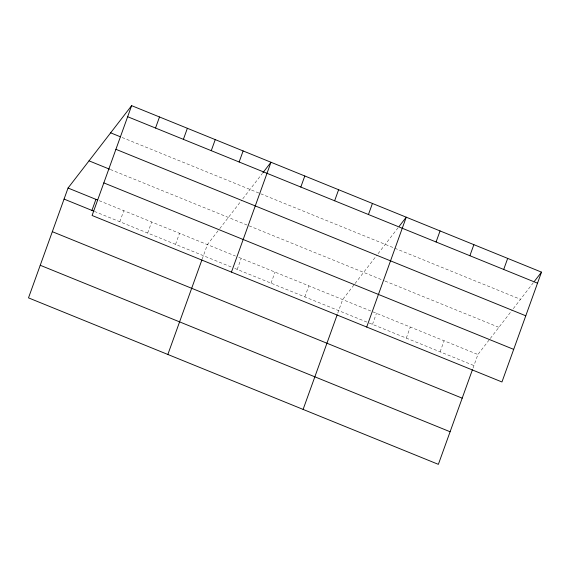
<?xml version="1.0" encoding="UTF-8"?>
<svg xmlns="http://www.w3.org/2000/svg" width="570" height="570" viewBox="0 0 570 570"><rect width="100%" height="100%" fill="white"/><g stroke="black" fill="none" stroke-linecap="round" stroke-linejoin="round"><path stroke-width="0.43" stroke-dasharray="2.85 2.14" d="M119.807 221.73L123.79 210.672M147.673 233.052L151.656 221.987M175.546 244.373L179.529 233.308M202.215 259.036L207.402 244.63L219.236 229.297M237.234 269.425L241.217 258.367M271.042 283.162L275.025 272.097M304.857 296.899L308.84 285.834M337.768 313.137L342.656 299.571L354.49 284.238M372.488 324.366L376.471 313.308M406.303 338.103L410.286 327.038M440.111 351.833L444.094 340.774M473.029 368.078L477.909 354.512L489.751 339.171M219.778 228.599L241.766 200.106M242.799 198.773L262.378 173.408M355.032 283.539L377.026 255.046M378.053 253.714L398.715 226.953M490.286 338.473L512.28 309.987M513.306 308.655L534.503 281.195M122.13 137.498L259.899 193.458M260.725 193.793L520.517 299.314M110.345 169.497L384.258 280.761M385.085 281.096L498.893 327.322M99.194 200.683L235.439 256.023M238.737 257.362L477.909 354.512M94.392 211.406L231.456 267.081M234.755 268.42L368.363 322.691M369.189 323.026L473.926 365.57"/><path stroke-width="0.85" d="M131.634 105.65L92.091 215.489L501.956 381.971L541.5 272.132L131.634 105.65L68.044 188.029L28.5 297.868L438.366 464.351L472.423 369.752M91.934 210.408L95.917 199.35M155.525 128.036L159.507 116.971M183.39 139.351L187.373 128.293M211.263 150.672L215.246 139.614M167.851 354.469L201.915 259.87M239.136 161.994L243.119 150.936M231.441 272.097L270.985 162.258L262.92 172.71M300.817 187.053L304.8 175.988M334.633 200.783L338.616 189.724M368.448 214.519L372.431 203.462M303.112 409.41L337.169 314.811M366.702 327.038L406.246 217.191L399.249 226.254M436.078 241.986L440.061 230.928M469.887 255.723L473.87 244.665M503.702 269.46L507.685 258.395M534.503 281.195L541.5 272.132M127.651 116.715L537.517 283.19M110.651 132.831L120.484 136.828M115.917 149.311L525.782 315.794M89.027 160.84L109.526 169.169M103.826 182.892L513.691 349.374M68.044 188.029L97.555 200.013M64.061 199.087L93.573 211.078M52.326 231.684L462.192 398.166M40.235 265.271L450.101 431.754"/></g></svg>
